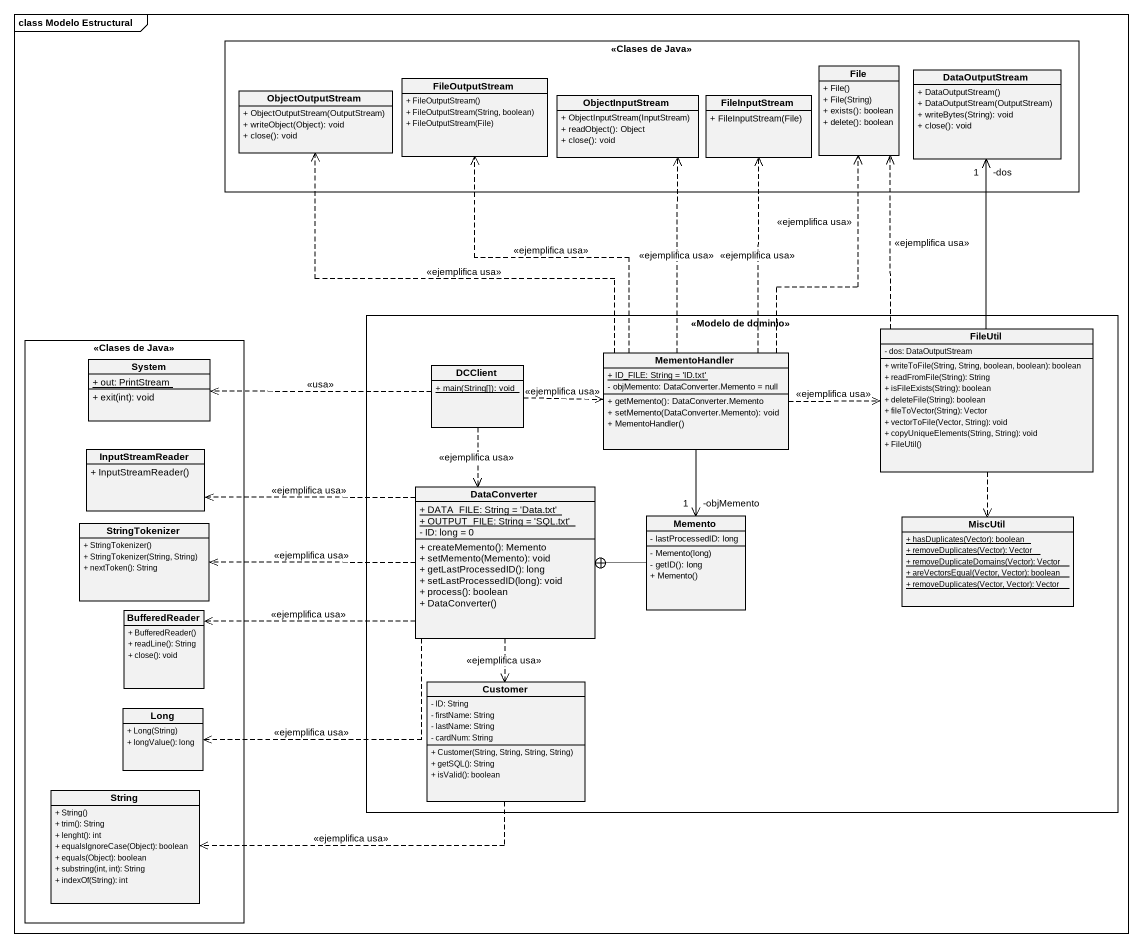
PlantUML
@startuml
mainframe class Modelo Estructural
hide circle
hide empty members
skinparam classAttributeIconSize 0
rectangle "<<Clases de Java>>" as Clases_de_Java {
  class ObjectOutputStream {
    + ObjectOutputStream(OutputStream)
    + writeObject(Object): void
    + close(): void
  }
  class FileOutputStream {
    + FileOutputStream()
    + FileOutputStream(String, boolean)
    + FileOutputStream(File)
  }
  class ObjectInputStream {
    + ObjectInputStream(InputStream)
    + readObject(): Object
    + close(): void
  }
  class FileInputStream {
    + FileInputStream(File)
  }
  class "File" as File_ {
    + File()
    + File(String)
    + exists(): boolean
    + delete(): boolean
  }
  class DataOutputStream {
    + DataOutputStream()
    + DataOutputStream(OutputStream)
    + writeBytes(String): void
    + close(): void
  }
}
rectangle "<<Modelo de dominio>>" as Modelo_de_dominio {
  class FileUtil {
    - dos: DataOutputStream
    + writeToFile(String, String, boolean, boolean): boolean
    + readFromFile(String): String
    + isFileExists(String): boolean
    + deleteFile(String): boolean
    + fileToVector(String): Vector
    + vectorToFile(Vector, String): void
    + copyUniqueElements(String, String): void
    + FileUtil()
  }
  class DCClient {
    {static} + main(String[]): void
  }
  class MementoHandler {
    {static} + ID_FILE: String = 'ID.txt'
    - objMemento: DataConverter.Memento = null
    + getMemento(): DataConverter.Memento
    + setMemento(DataConverter.Memento): void
    + MementoHandler()
  }
  class DataConverter {
    {static} + DATA_FILE: String = 'Data.txt'
    {static} + OUTPUT_FILE: String = 'SQL.txt'
    - ID: long = 0
    + createMemento(): Memento
    + setMemento(Memento): void
    + getLastProcessedID(): long
    + setLastProcessedID(long): void
    + process(): boolean
    + DataConverter()
  }
  class Memento {
    - lastProcessedID: long
    - Memento(long)
    - getID(): long
    + Memento()
  }
  class MiscUtil {
    {static} + hasDuplicates(Vector): boolean
    {static} + removeDuplicates(Vector): Vector
    {static} + removeDuplicateDomains(Vector): Vector
    {static} + areVectorsEqual(Vector, Vector): boolean
    {static} + removeDuplicates(Vector, Vector): Vector
  }
  class Customer {
    - ID: String
    - firstName: String
    - lastName: String
    - cardNum: String
    + Customer(String, String, String, String)
    + getSQL(): String
    + isValid(): boolean
  }
}
rectangle "<<Clases de Java>>" as Clases_de_Java_2 {
  class System {
    {static} + out: PrintStream
    + exit(int): void
  }
  class InputStreamReader {
    + InputStreamReader()
  }
  class StringTokenizer {
    + StringTokenizer()
    + StringTokenizer(String, String)
    + nextToken(): String
  }
  class BufferedReader {
    + BufferedReader()
    + readLine(): String
    + close(): void
  }
  class Long {
    + Long(String)
    + longValue(): long
  }
  class String {
    + String()
    + trim(): String
    + lenght(): int
    + equalsIgnoreCase(Object): boolean
    + equals(Object): boolean
    + substring(int, int): String
    + indexOf(String): int
  }
}
FileUtil .up.> File_ : <<ejemplifica usa>>
FileUtil -up-> "-dos\n1" DataOutputStream
FileUtil ..> MiscUtil
DCClient .left.> System : <<usa>>
DCClient .right.> MementoHandler : <<ejemplifica usa>>
DCClient ..> DataConverter : <<ejemplifica usa>>
MementoHandler .up.> ObjectOutputStream : <<ejemplifica usa>>
MementoHandler .up.> FileOutputStream : <<ejemplifica usa>>
MementoHandler .up.> ObjectInputStream : <<ejemplifica usa>>
MementoHandler .up.> FileInputStream : <<ejemplifica usa>>
MementoHandler .up.> File_ : <<ejemplifica usa>>
MementoHandler .right.> FileUtil : <<ejemplifica usa>>
MementoHandler --> "-objMemento\n1" Memento
DataConverter .left.> InputStreamReader : <<ejemplifica usa>>
DataConverter .left.> StringTokenizer : <<ejemplifica usa>>
DataConverter .left.> BufferedReader : <<ejemplifica usa>>
DataConverter ..> Customer : <<ejemplifica usa>>
DataConverter .left.> Long : <<ejemplifica usa>>
Memento -left-+ DataConverter
Customer .left.> String : <<ejemplifica usa>>
@enduml
